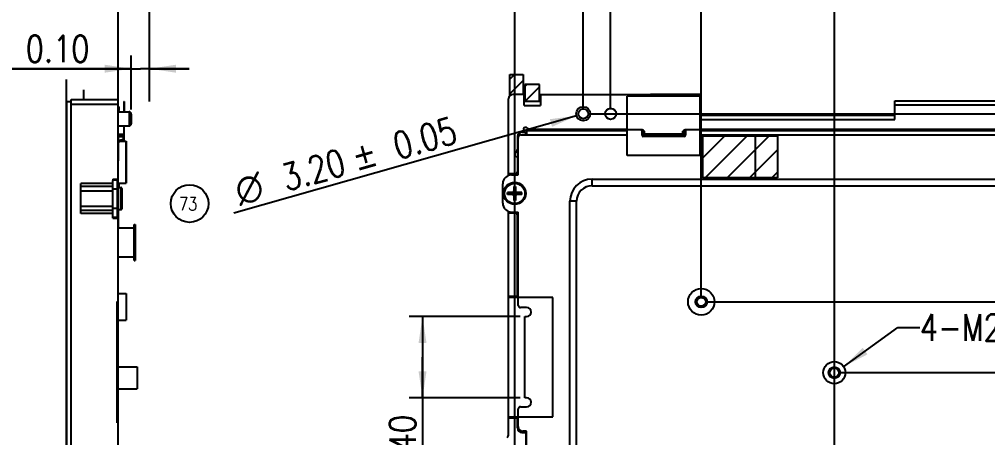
# Model space of a CAD drawing. Header units: millimetres. Extents: x 0 to 1189, y 0 to 841.
# Drawn here: x 586.8 to 805.8, y 422.4 to 517 of the extents above; entities that cross this region are included whole.
import ezdxf
from ezdxf.enums import TextEntityAlignment as Align

# ---------------------------------------------------------------- set-up
doc = ezdxf.new("R2010")
doc.units = ezdxf.units.MM
doc.header["$LTSCALE"] = 65.395
doc.layers.get('0').update_dxf_attribs({"linetype": 'CONTINUOUS'})
doc.styles.get("Standard").update_dxf_attribs({"font": 'SIMPLEX.SHX', "width": 0.8})
doc.styles.add('TEXTSTYLE_1', font='gdt', dxfattribs={"width": 0.8})
doc.dimstyles.new('DIMSTYLE_1', dxfattribs={"dimtxt": 6, "dimasz": 6, "dimexe": 3, "dimexo": 1, "dimgap": 1.5, "dimtad": 1, "dimzin": 0, "dimdsep": 46, "dimtxsty": 'STANDARD', "dimblk": '_FILLED', "dimblk1": '_FILLED', "dimblk2": '_FILLED', "dimcen": 0.09, "dimadec": 0, "dimazin": 0, "dimtol": 1, "dimtp": 0.15, "dimtm": 0.15, "dimtfac": 1, "dimtofl": 0, "dimtmove": 0, "dimatfit": 3, "dimldrblk": '_FILLED', "dimfxl": 1, "dimtolj": 1, "dimtzin": 0, "dimarcsym": 0})
doc.dimstyles.new('DIMSTYLE_2', dxfattribs={"dimtxt": 6, "dimasz": 6, "dimexe": 3, "dimexo": 1, "dimgap": 1.5, "dimtad": 1, "dimzin": 0, "dimdsep": 46, "dimtxsty": 'STANDARD', "dimblk": '_FILLED', "dimblk1": '_FILLED', "dimblk2": '_FILLED', "dimcen": 0.09, "dimadec": 0, "dimazin": 0, "dimtol": 1, "dimtp": 0.1, "dimtm": 0.1, "dimtfac": 1, "dimtofl": 0, "dimtmove": 0, "dimatfit": 3, "dimldrblk": '_FILLED', "dimfxl": 1, "dimtolj": 1, "dimtzin": 0, "dimarcsym": 0})
doc.dimstyles.new('DIMSTYLE_3', dxfattribs={"dimtxt": 6, "dimasz": 6, "dimexe": 3, "dimexo": 1, "dimgap": 1.5, "dimtad": 1, "dimzin": 0, "dimdsep": 46, "dimtxsty": 'STANDARD', "dimblk": '_FILLED', "dimblk1": '_FILLED', "dimblk2": '_FILLED', "dimcen": 0.09, "dimadec": 0, "dimazin": 0, "dimtp": 0.01, "dimtm": 0.01, "dimtfac": 1, "dimtofl": 0, "dimtmove": 0, "dimatfit": 3, "dimldrblk": '_FILLED', "dimfxl": 1, "dimtolj": 1, "dimtzin": 0, "dimarcsym": 0})
doc.dimstyles.new('DIMSTYLE_5', dxfattribs={"dimtxt": 6, "dimasz": 6, "dimexe": 3, "dimexo": 1, "dimtad": 1, "dimzin": 0, "dimdsep": 46, "dimtxsty": 'STANDARD', "dimblk": '_FILLED', "dimblk1": '_FILLED', "dimblk2": '_FILLED', "dimcen": 0.09, "dimadec": 0, "dimazin": 0, "dimtol": 1, "dimtp": 0.05, "dimtm": 0.05, "dimtfac": 1, "dimtofl": 0, "dimtmove": 0, "dimatfit": 2, "dimldrblk": '_FILLED', "dimfxl": 1, "dimtolj": 1, "dimtzin": 0, "dimarcsym": 0})
doc.dimstyles.get("Standard").update_dxf_attribs({"dimtxt": 6, "dimasz": 6, "dimexe": 3, "dimexo": 1, "dimtad": 1, "dimzin": 0, "dimdsep": 46, "dimtxsty": 'STANDARD', "dimblk": '_FILLED', "dimblk1": '_FILLED', "dimblk2": '_FILLED', "dimcen": 0.09, "dimadec": 0, "dimazin": 0, "dimtol": 1, "dimtp": 0.01, "dimtm": 0.01, "dimtfac": 1, "dimtofl": 0, "dimtmove": 0, "dimatfit": 3, "dimldrblk": '_FILLED', "dimfxl": 1, "dimtolj": 1, "dimtzin": 0, "dimarcsym": 0})

# ---------------------------------------------------------------- blocks, each defined once
blk = doc.blocks.new('_FILLED')
at = {"color": 0, "linetype": 'BYBLOCK'}
blk.add_solid([(0, 0), (-1, 0.15), (-1, -0.15)], dxfattribs=at)
blk = doc.blocks.new('*D10')
at = {"color": 2}
for p, q in [((698.87, 351.63), (698.87, 682.98)), ((1057.67, 294.33), (1057.67, 682.98)), ((698.87, 679.98), (878.27, 679.98)), ((1057.67, 679.98), (878.27, 679.98))]:
    blk.add_line(p, q, dxfattribs=at)
at = {"color": 2, "xscale": 6, "yscale": 6, "zscale": 6, "rotation": 180}
blk.add_blockref('_FILLED', (698.87, 679.98), dxfattribs=at)
at = {"color": 2, "xscale": 6, "yscale": 6, "zscale": 6}
blk.add_blockref('_FILLED', (1057.67, 679.98), dxfattribs=at)
at = {"color": 2, "width": 0.8}
for s, p in [('2-', (850.77, 681.48)), ('358.80', (869.97, 681.48)), ('0.15', (900.97, 681.48))]:
    blk.add_text(s, height=6, dxfattribs=at).set_placement(p, align=Align.CENTER)
at = {"color": 2, "style": 'TEXTSTYLE_1'}
blk.add_text('`', height=6, dxfattribs=at).set_placement((887.87, 681.48), align=Align.CENTER)
blk = doc.blocks.new('*D16')
at = {"color": 2}
for p, q in [((771.17, 415.13), (771.17, 634.98)), ((1057.67, 294.33), (1057.67, 634.98)), ((771.17, 631.98), (914.42, 631.98)), ((1057.67, 631.98), (914.42, 631.98))]:
    blk.add_line(p, q, dxfattribs=at)
at = {"color": 2, "xscale": 6, "yscale": 6, "zscale": 6, "rotation": 180}
blk.add_blockref('_FILLED', (771.17, 631.98), dxfattribs=at)
at = {"color": 2, "xscale": 6, "yscale": 6, "zscale": 6}
blk.add_blockref('_FILLED', (1057.67, 631.98), dxfattribs=at)
at = {"color": 2, "width": 0.8}
for s, p in [('2-', (886.92, 633.48)), ('286.50', (906.12, 633.48)), ('0.15', (937.12, 633.48))]:
    blk.add_text(s, height=6, dxfattribs=at).set_placement(p, align=Align.CENTER)
at = {"color": 2, "style": 'TEXTSTYLE_1'}
blk.add_text('`', height=6, dxfattribs=at).set_placement((924.02, 633.48), align=Align.CENTER)
blk = doc.blocks.new('*D17')
at = {"color": 2}
for p, q in [((741.07, 454.15), (741.07, 646.98)), ((1057.67, 294.33), (1057.67, 646.98)), ((741.07, 643.98), (899.37, 643.98)), ((1057.67, 643.98), (899.37, 643.98))]:
    blk.add_line(p, q, dxfattribs=at)
at = {"color": 2, "xscale": 6, "yscale": 6, "zscale": 6, "rotation": 180}
blk.add_blockref('_FILLED', (741.07, 643.98), dxfattribs=at)
at = {"color": 2, "xscale": 6, "yscale": 6, "zscale": 6}
blk.add_blockref('_FILLED', (1057.67, 643.98), dxfattribs=at)
at = {"color": 2, "width": 0.8}
for s, p in [('316.60', (886.27, 645.48)), ('0.15', (917.27, 645.48))]:
    blk.add_text(s, height=6, dxfattribs=at).set_placement(p, align=Align.CENTER)
at = {"color": 2, "style": 'TEXTSTYLE_1'}
blk.add_text('`', height=6, dxfattribs=at).set_placement((904.17, 645.48), align=Align.CENTER)
blk = doc.blocks.new('*D18')
at = {"color": 2}
for p, q in [((714.37, 496.63), (714.37, 670.98)), ((1057.67, 294.33), (1057.67, 670.98)), ((714.37, 667.98), (886.02, 667.98)), ((1057.67, 667.98), (886.02, 667.98))]:
    blk.add_line(p, q, dxfattribs=at)
at = {"color": 2, "xscale": 6, "yscale": 6, "zscale": 6, "rotation": 180}
blk.add_blockref('_FILLED', (714.37, 667.98), dxfattribs=at)
at = {"color": 2, "xscale": 6, "yscale": 6, "zscale": 6}
blk.add_blockref('_FILLED', (1057.67, 667.98), dxfattribs=at)
at = {"color": 2, "width": 0.8}
for s, p in [('343.30', (872.92, 669.48)), ('0.15', (903.92, 669.48))]:
    blk.add_text(s, height=6, dxfattribs=at).set_placement(p, align=Align.CENTER)
at = {"color": 2, "style": 'TEXTSTYLE_1'}
blk.add_text('`', height=6, dxfattribs=at).set_placement((890.82, 669.48), align=Align.CENTER)
blk = doc.blocks.new('*D19')
at = {"color": 2}
for p, q in [((720.57, 496.63), (720.57, 658.98)), ((1057.67, 294.33), (1057.67, 658.98)), ((720.57, 655.98), (889.12, 655.98)), ((1057.67, 655.98), (889.12, 655.98))]:
    blk.add_line(p, q, dxfattribs=at)
at = {"color": 2, "xscale": 6, "yscale": 6, "zscale": 6, "rotation": 180}
blk.add_blockref('_FILLED', (720.57, 655.98), dxfattribs=at)
at = {"color": 2, "xscale": 6, "yscale": 6, "zscale": 6}
blk.add_blockref('_FILLED', (1057.67, 655.98), dxfattribs=at)
at = {"color": 2, "width": 0.8}
for s, p in [('337.10', (876.02, 657.48)), ('0.15', (907.02, 657.48))]:
    blk.add_text(s, height=6, dxfattribs=at).set_placement(p, align=Align.CENTER)
at = {"color": 2, "style": 'TEXTSTYLE_1'}
blk.add_text('`', height=6, dxfattribs=at).set_placement((893.92, 657.48), align=Align.CENTER)
blk = doc.blocks.new('*D26')
at = {"color": 6}
for p, q in [((772.17, 437.13), (1120.67, 437.13)), ((1117.67, 437.13), (1117.67, 359.13)), ((1117.67, 281.13), (1117.67, 359.13)), ((1058.57, 281.13), (1120.67, 281.13))]:
    blk.add_line(p, q, dxfattribs=at)
at = {"color": 6, "xscale": 6, "yscale": 6, "zscale": 6}
for p, rotation in [((1117.67, 437.13), 90), ((1117.67, 281.13), 270)]:
    blk.add_blockref('_FILLED', p, dxfattribs=dict(at, rotation=rotation))
at = {"color": 6, "width": 0.8}
for s, p in [('0.15', (1116.17, 381.83)), ('156.00', (1116.17, 350.83)), ('2-', (1116.17, 331.63))]:
    blk.add_text(s, height=6, rotation=90, dxfattribs=at).set_placement(p, align=Align.CENTER)
at = {"color": 6, "style": 'TEXTSTYLE_1'}
blk.add_text('`', height=6, rotation=90, dxfattribs=at).set_placement((1116.17, 368.73), align=Align.CENTER)
blk = doc.blocks.new('*D27')
at = {"color": 6}
for p, q in [((742.07, 453.15), (1132.67, 453.15)), ((1129.67, 453.15), (1129.67, 367.14)), ((1129.67, 281.13), (1129.67, 367.14)), ((1058.57, 281.13), (1132.67, 281.13))]:
    blk.add_line(p, q, dxfattribs=at)
at = {"color": 6, "xscale": 6, "yscale": 6, "zscale": 6}
for p, rotation in [((1129.67, 453.15), 90), ((1129.67, 281.13), 270)]:
    blk.add_blockref('_FILLED', p, dxfattribs=dict(at, rotation=rotation))
at = {"color": 6, "width": 0.8}
for s, p in [('0.15', (1128.17, 389.84)), ('172.02', (1128.17, 358.84)), ('4-', (1128.17, 339.64))]:
    blk.add_text(s, height=6, rotation=90, dxfattribs=at).set_placement(p, align=Align.CENTER)
at = {"color": 6, "style": 'TEXTSTYLE_1'}
blk.add_text('`', height=6, rotation=90, dxfattribs=at).set_placement((1128.17, 376.74), align=Align.CENTER)
blk = doc.blocks.new('*D28')
at = {"color": 6}
for p, q in [((715.37, 495.63), (1156.67, 495.63)), ((1153.67, 495.63), (1153.67, 388.38)), ((1153.67, 281.13), (1153.67, 388.38)), ((1058.57, 281.13), (1156.67, 281.13))]:
    blk.add_line(p, q, dxfattribs=at)
at = {"color": 6, "xscale": 6, "yscale": 6, "zscale": 6}
for p, rotation in [((1153.67, 495.63), 90), ((1153.67, 281.13), 270)]:
    blk.add_blockref('_FILLED', p, dxfattribs=dict(at, rotation=rotation))
at = {"color": 6, "width": 0.8}
for s, p in [('0.15', (1152.17, 411.08)), ('214.50', (1152.17, 380.08)), ('6-', (1152.17, 360.88))]:
    blk.add_text(s, height=6, rotation=90, dxfattribs=at).set_placement(p, align=Align.CENTER)
at = {"color": 6, "style": 'TEXTSTYLE_1'}
blk.add_text('`', height=6, rotation=90, dxfattribs=at).set_placement((1152.17, 397.98), align=Align.CENTER)
blk = doc.blocks.new('*D40')
at = {"color": 2}
for p, q in [((609.13, 293.18), (609.13, 529.09)), ((616.23, 499.83), (616.23, 529.09)), ((609.13, 526.09), (600.13, 526.09)), ((600.13, 526.09), (612.68, 526.09)), ((685.48, 526.09), (612.68, 526.09)), ((616.23, 526.09), (685.48, 526.09))]:
    blk.add_line(p, q, dxfattribs=at)
at = {"color": 2, "xscale": 6, "yscale": 6, "zscale": 6}
blk.add_blockref('_FILLED', (609.13, 526.09), dxfattribs=at)
at = {"color": 2, "xscale": 6, "yscale": 6, "zscale": 6, "rotation": 180}
blk.add_blockref('_FILLED', (616.23, 526.09), dxfattribs=at)
at = {"color": 2, "width": 0.8}
for s, p in [('14-', (625.68, 527.59)), ('7.10', (640.08, 527.59)), ('0.10', (666.28, 527.59))]:
    blk.add_text(s, height=6, dxfattribs=at).set_placement(p)
at = {"color": 2, "style": 'TEXTSTYLE_1'}
blk.add_text('`', height=6, dxfattribs=at).set_placement((659.28, 527.59))
blk = doc.blocks.new('*D42')
at = {"color": 2}
blk.add_line((712.83, 495.19), (635.31, 473.15), dxfattribs=at)
at = {"color": 2, "xscale": 6, "yscale": 6, "zscale": 6, "rotation": 15.8716497313}
blk.add_blockref('_FILLED', (712.83, 495.19), dxfattribs=at)
at = {"color": 2, "width": 0.8}
for s, p in [('0.05', (686.26, 489.2)), ('3.20', (661.06, 482.03))]:
    blk.add_text(s, height=6, rotation=15.8716, dxfattribs=at).set_placement(p, align=Align.RIGHT)
at = {"color": 2, "style": 'TEXTSTYLE_1'}
for s, p in [('`', (667.79, 483.95)), ('n', (642.59, 476.78))]:
    blk.add_text(s, height=6, rotation=15.8716, dxfattribs=at).set_placement(p, align=Align.RIGHT)
blk = doc.blocks.new('*D44')
at = {"color": 2}
for p, q in [((612.13, 496.58), (612.13, 508.82)), ((616.23, 498.43), (616.23, 508.82)), ((612.13, 505.82), (547.65, 505.82)), ((547.65, 505.82), (614.18, 505.82)), ((625.23, 505.82), (614.18, 505.82)), ((616.23, 505.82), (625.23, 505.82))]:
    blk.add_line(p, q, dxfattribs=at)
at = {"color": 2, "xscale": 6, "yscale": 6, "zscale": 6}
blk.add_blockref('_FILLED', (612.13, 505.82), dxfattribs=at)
at = {"color": 2, "xscale": 6, "yscale": 6, "zscale": 6, "rotation": 180}
blk.add_blockref('_FILLED', (616.23, 505.82), dxfattribs=at)
at = {"color": 2, "width": 0.8}
for s, p in [('2-', (557.25, 507.32)), ('4.10', (576.45, 507.32)), ('0.10', (602.65, 507.32))]:
    blk.add_text(s, height=6, dxfattribs=at).set_placement(p, align=Align.RIGHT)
at = {"color": 2, "style": 'TEXTSTYLE_1'}
blk.add_text('`', height=6, dxfattribs=at).set_placement((583.45, 507.32), align=Align.RIGHT)
blk = doc.blocks.new('*D47')
at = {"color": 2}
for p, q in [((700.12, 449.83), (675.01, 449.83)), ((678.01, 449.83), (678.01, 440.63)), ((678.01, 431.43), (678.01, 440.63)), ((678.01, 440.63), (678.01, 403.58)), ((700.12, 431.43), (675.01, 431.43))]:
    blk.add_line(p, q, dxfattribs=at)
at = {"color": 2, "xscale": 6, "yscale": 6, "zscale": 6}
for p, rotation in [((678.01, 449.83), 90), ((678.01, 431.43), 270)]:
    blk.add_blockref('_FILLED', p, dxfattribs=dict(at, rotation=rotation))
at = {"color": 2, "width": 0.8}
blk.add_text('18.40', height=6, rotation=90, dxfattribs=at).set_placement((676.51, 427.58), align=Align.RIGHT)
blk = doc.blocks.new('TK_SYMBOL_BL30', base_point=(625.32, 475.35))
at = {"color": 4}
blk.add_circle((625.32, 475.35), 4.25, dxfattribs=at)
at = {"color": 4, "width": 0.8}
blk.add_text('73', height=3, dxfattribs=at).set_placement((622.93, 473.8))

msp = doc.modelspace()

# ---------------------------------------------------------------- linework, layer by layer
at = {"color": 2}
for p, q in [((697.768, 503.487), (698.81, 504.529)), ((697.768, 500.124), (700.768, 503.124)), ((701.168, 501.818), (701.579, 502.229)), ((701.192, 498.479), (704.468, 501.755)), ((746.372, 490.629), (741.328, 485.584)), ((751.417, 490.629), (741.917, 481.129)), ((756.461, 490.629), (746.961, 481.129)), ((758.328, 487.451), (752.006, 481.129)), ((758.328, 482.406), (757.05, 481.129))]:
    msp.add_line(p, q, dxfattribs=at)
at = {"color": 4}
for p, q in [((697.768, 499.691), (697.768, 504.529)), ((697.768, 504.529), (700.768, 504.529)), ((700.768, 504.529), (700.768, 499.979)), ((597.446, 280.079), (597.446, 503.379)), ((701.168, 502.229), (701.168, 498.479)), ((704.468, 502.229), (701.168, 502.229)), ((704.468, 498.479), (704.468, 502.229)), ((601.326, 501.079), (601.326, 498.829)), ((610.976, 479.979), (610.976, 489.479)), ((741.328, 481.129), (741.328, 490.629)), ((741.328, 490.629), (758.328, 490.629)), ((758.328, 490.629), (758.328, 481.129)), ((758.328, 481.129), (741.328, 481.129)), ((612.772, 469.474), (612.772, 469.124)), ((612.772, 468.974), (612.772, 468.624)), ((612.772, 468.474), (612.772, 468.124)), ((612.772, 467.974), (612.772, 467.624)), ((612.772, 467.474), (612.772, 467.124)), ((612.772, 466.974), (612.772, 466.624)), ((612.772, 466.474), (612.772, 466.124)), ((612.772, 465.974), (612.772, 465.624)), ((612.772, 465.474), (612.772, 465.124)), ((612.772, 464.974), (612.772, 464.624)), ((612.772, 464.474), (612.772, 464.124)), ((612.772, 463.974), (612.772, 463.624))]:
    msp.add_line(p, q, dxfattribs=at)
at = {"color": 7}
for p, q in [((700.968, 499.979), (698.468, 499.979)), ((700.968, 497.479), (700.968, 499.979)), ((704.668, 499.979), (704.668, 497.479)), ((704.668, 499.979), (729.568, 499.979)), ((724.318, 486.179), (724.318, 499.579)), ((740.818, 499.579), (724.318, 499.579)), ((729.568, 499.579), (729.568, 499.979)), ((735.568, 499.979), (729.568, 499.979)), ((735.568, 499.579), (735.568, 499.979)), ((740.828, 499.979), (735.568, 499.979)), ((740.818, 486.179), (740.818, 499.579)), ((740.828, 494.329), (740.828, 499.979)), ((597.446, 498.379), (597.446, 280.079)), ((597.446, 498.379), (598.546, 498.379)), ((598.546, 279.979), (598.546, 498.829)), ((598.546, 498.829), (609.126, 498.829)), ((598.546, 497.829), (609.126, 497.829)), ((609.126, 480.879), (609.126, 498.829)), ((610.426, 498.429), (610.426, 496.079)), ((610.426, 498.429), (610.526, 498.429)), ((610.526, 498.429), (610.526, 496.079)), ((697.468, 481.69), (697.468, 498.979)), ((700.968, 498.479), (704.668, 498.479)), ((700.968, 497.479), (704.668, 497.479)), ((784.828, 494.329), (784.828, 498.579)), ((784.828, 498.579), (843.818, 498.579)), ((821.536, 497.579), (784.828, 497.579)), ((609.126, 497.029), (609.376, 497.029)), ((609.126, 496.429), (609.376, 496.429)), ((609.126, 496.079), (611.626, 496.079)), ((609.376, 496.429), (609.376, 497.029)), ((611.626, 496.079), (611.626, 492.879)), ((612.126, 495.579), (612.126, 493.379)), ((740.828, 495.329), (784.828, 495.329)), ((609.126, 492.879), (611.626, 492.879)), ((610.426, 492.879), (610.426, 490.929)), ((610.526, 489.479), (610.526, 492.879)), ((740.828, 494.329), (784.828, 494.329)), ((610.426, 490.929), (609.126, 490.929)), ((609.226, 485.029), (609.226, 490.829)), ((610.526, 490.829), (609.226, 490.829)), ((700.168, 490.879), (724.318, 490.879)), ((700.468, 491.479), (701.223, 491.479)), ((701.568, 491.879), (701.568, 490.879)), ((701.568, 491.879), (724.318, 491.879)), ((724.318, 492.079), (702.486, 492.079)), ((727.687, 491.979), (724.318, 491.979)), ((727.668, 490.771), (727.668, 491.679)), ((727.668, 491.679), (728.206, 491.679)), ((727.668, 490.771), (727.914, 491.017)), ((727.914, 491.679), (727.914, 491.017)), ((737.221, 491.017), (727.914, 491.017)), ((727.96, 490.479), (728.206, 490.725)), ((728.206, 490.725), (728.206, 491.679)), ((736.929, 490.725), (728.206, 490.725)), ((736.942, 491.691), (736.929, 491.679)), ((736.929, 490.725), (736.929, 491.679)), ((736.929, 491.679), (737.468, 491.679)), ((737.175, 490.479), (736.929, 490.725)), ((737.221, 491.017), (737.221, 491.679)), ((737.468, 490.771), (737.221, 491.017)), ((740.818, 491.979), (737.449, 491.979)), ((737.468, 491.679), (737.468, 490.771)), ((827.318, 492.079), (740.818, 492.079)), ((740.818, 491.879), (827.318, 491.879)), ((740.818, 490.879), (827.318, 490.879)), ((609.226, 490.529), (610.526, 490.529)), ((609.226, 489.621), (610.294, 489.867)), ((609.226, 489.329), (610.294, 489.575)), ((609.876, 489.479), (610.976, 489.479)), ((610.093, 489.529), (610.526, 489.529)), ((610.294, 490.529), (610.294, 489.867)), ((610.526, 489.867), (610.294, 489.867)), ((610.294, 489.529), (610.294, 489.479)), ((610.526, 489.829), (610.524, 489.829)), ((610.976, 489.479), (610.976, 479.979)), ((699.468, 490.479), (699.468, 487.547)), ((699.668, 481.829), (699.668, 490.379)), ((737.175, 490.479), (727.96, 490.479)), ((741.328, 490.629), (741.328, 481.129)), ((753.328, 490.629), (741.328, 490.629)), ((753.328, 481.129), (753.328, 490.629)), ((609.126, 485.029), (609.226, 485.029)), ((699.468, 485.929), (699.468, 482.529)), ((699.668, 485.929), (699.468, 485.929)), ((699.668, 484.929), (699.468, 484.929)), ((740.818, 486.179), (724.318, 486.179)), ((698.968, 482.029), (697.468, 482.029)), ((600.746, 473.065), (600.746, 479.893)), ((607.976, 479.893), (600.746, 479.893)), ((607.976, 480.879), (607.976, 480.54)), ((607.976, 480.879), (609.126, 480.879)), ((607.976, 480.679), (608.976, 480.679)), ((608.976, 472.079), (608.976, 480.879)), ((608.976, 479.979), (610.976, 479.979)), ((609.276, 479.979), (609.276, 478.979)), ((696.168, 475.429), (696.168, 479.829)), ((698.168, 481.829), (699.668, 481.829)), ((716.368, 479.379), (716.368, 480.879)), ((716.368, 480.879), (1038.768, 480.879)), ((741.328, 481.129), (753.328, 481.129)), ((607.976, 479.186), (600.746, 479.186)), ((607.976, 478.179), (600.746, 478.179)), ((607.976, 478.679), (608.976, 478.679)), ((609.176, 478.979), (609.176, 469.799)), ((609.176, 478.979), (609.776, 478.979)), ((609.776, 478.979), (609.776, 473.979)), ((609.976, 478.779), (609.976, 474.179)), ((697.268, 477.429), (697.268, 477.829)), ((698.368, 477.829), (697.268, 477.829)), ((698.399, 477.429), (698.399, 477.829)), ((699.336, 477.829), (698.399, 477.829)), ((698.668, 479.229), (698.668, 478.129)), ((699.068, 479.229), (698.668, 479.229)), ((698.668, 477.16), (698.668, 478.097)), ((699.068, 478.097), (698.668, 478.097)), ((698.668, 477.829), (698.868, 477.629)), ((698.868, 477.629), (698.668, 477.429)), ((698.868, 477.629), (699.068, 477.829)), ((699.068, 477.429), (698.868, 477.629)), ((699.068, 479.229), (699.068, 478.129)), ((699.068, 477.16), (699.068, 478.097)), ((699.336, 477.429), (699.336, 477.829)), ((700.468, 477.829), (699.368, 477.829)), ((700.468, 477.429), (700.468, 477.829)), ((716.368, 479.379), (1038.768, 479.379)), ((698.368, 477.429), (697.268, 477.429)), ((698.399, 477.429), (699.336, 477.429)), ((699.068, 477.16), (698.668, 477.16)), ((698.668, 477.129), (698.668, 476.029)), ((699.068, 476.029), (698.668, 476.029)), ((699.068, 477.129), (699.068, 476.029)), ((700.468, 477.429), (699.368, 477.429)), ((711.368, 300.029), (711.368, 475.879)), ((712.868, 475.879), (711.368, 475.879)), ((712.868, 300.029), (712.868, 475.879)), ((600.746, 474.779), (607.976, 474.779)), ((607.976, 473.772), (600.746, 473.772)), ((607.976, 474.279), (608.976, 474.279)), ((609.176, 473.979), (609.776, 473.979)), ((697.468, 423.176), (697.468, 473.568)), ((697.468, 473.229), (698.968, 473.229)), ((698.168, 473.429), (699.668, 473.429)), ((699.668, 452.329), (699.668, 473.429)), ((607.976, 473.065), (600.746, 473.065)), ((607.976, 472.079), (607.976, 472.418)), ((607.976, 472.279), (608.976, 472.279)), ((607.976, 472.079), (609.126, 472.079)), ((609.126, 453.179), (609.126, 472.079)), ((699.468, 454.129), (699.468, 472.729)), ((612.772, 470.599), (612.972, 470.599)), ((612.772, 470.399), (612.972, 470.399)), ((612.972, 469.999), (612.772, 469.999)), ((612.772, 469.799), (612.972, 469.799)), ((612.772, 469.599), (612.972, 469.599)), ((612.972, 470.599), (612.972, 462.499)), ((612.772, 463.499), (612.972, 463.499)), ((612.772, 463.299), (612.972, 463.299)), ((612.972, 463.099), (612.772, 463.099)), ((612.772, 462.699), (612.972, 462.699)), ((612.772, 462.499), (612.972, 462.499)), ((609.126, 454.999), (610.976, 454.999)), ((610.976, 454.999), (610.976, 448.999)), ((699.468, 454.329), (697.468, 454.329)), ((707.468, 454.129), (697.468, 454.129)), ((707.468, 427.129), (707.468, 454.129)), ((608.926, 425.779), (608.926, 453.179)), ((609.126, 453.179), (608.926, 453.179)), ((608.976, 425.779), (608.976, 453.179)), ((608.976, 452.979), (609.076, 452.979)), ((609.076, 452.979), (609.076, 425.979)), ((701.568, 451.829), (700.168, 451.829)), ((701.118, 431.429), (701.118, 449.829)), ((701.118, 449.829), (701.568, 449.829)), ((609.076, 448.999), (610.976, 448.999)), ((609.076, 438.479), (613.476, 438.479)), ((613.476, 438.479), (613.476, 433.479)), ((609.076, 433.479), (613.476, 433.479)), ((700.168, 429.429), (701.568, 429.429)), ((701.568, 431.429), (701.118, 431.429)), ((699.668, 424.929), (699.668, 428.929)), ((609.126, 425.779), (608.926, 425.779)), ((608.976, 425.979), (609.076, 425.979)), ((609.126, 415.179), (609.126, 425.779)), ((697.468, 427.129), (707.468, 427.129)), ((697.468, 426.929), (699.468, 426.929)), ((699.468, 424.629), (699.468, 427.129)), ((700.468, 423.629), (701.368, 423.629)), ((701.568, 423.929), (700.668, 423.929)), ((701.368, 423.929), (701.368, 417.329)), ((701.568, 417.329), (701.568, 423.929))]:
    msp.add_line(p, q, dxfattribs=at)
at = {"color": 3}
for p, q in [((607.976, 472.418), (607.976, 480.54)), ((609.176, 479.979), (609.176, 478.979)), ((612.772, 469.799), (609.126, 469.799)), ((612.772, 462.499), (612.772, 470.599)), ((609.126, 463.299), (612.772, 463.299))]:
    msp.add_line(p, q, dxfattribs=at)
at = {"color": 7}
for centre, radius in [((714.368, 495.629), 1.6), ((714.368, 495.629), 1.1), ((720.568, 495.629), 1.25), ((698.868, 477.629), 2.5), ((698.868, 477.629), 2.3), ((741.068, 453.149), 3), ((741.068, 453.149), 1.3), ((741.068, 453.149), 1), ((771.168, 437.129), 2.5), ((771.168, 437.129), 1.3), ((771.168, 437.129), 1)]:
    msp.add_circle(centre, radius, dxfattribs=at)
for centre, radius, start, end in [((698.468, 498.979), 1, 90, 180), ((609.176, 497.029), 0.2, 0, 90), ((609.176, 496.429), 0.2, 270, 360), ((611.626, 495.579), 0.5, 0, 90), ((611.626, 493.379), 0.5, 270, 360), ((700.468, 490.479), 1, 90, 180), ((700.168, 490.379), 0.5, 90, 180), ((701.368, 492.079), 0.5, 41.81031, 228.18969), ((700.368, 490.961), 1, 0.87584, 48.18969), ((700.868, 490.979), 0.5, 347.53726, 359.68351), ((702.486, 493.079), 1, 221.81031, 270), ((727.687, 491.578), 0.401, 89.68344, 89.99992), ((728.208, 491.032), 0.295, 182.89469, 183.77033), ((736.914, 491.019), 0.295, 272.89469, 273.7732), ((610.226, 489.867), 0.3, 282.99462, 360), ((611.61, 489.529), 1.316, 177.98174, 180.00765), ((700.468, 489.479), 1, 144.62133, 180), ((699.468, 486.429), 0.5, 131.81031, 270), ((698.468, 487.547), 1, 311.81031, 360), ((698.968, 482.529), 0.5, 270, 360), ((698.168, 479.829), 2, 90, 180), ((716.368, 475.879), 5, 90, 180), ((609.776, 478.779), 0.2, 0, 90), ((716.368, 475.879), 3.5, 90, 180), ((698.168, 475.429), 2, 180, 270), ((609.776, 474.179), 0.2, 270, 360), ((698.968, 472.729), 0.5, 0, 90), ((700.168, 452.329), 0.5, 180, 270), ((701.568, 450.829), 1, 270, 90), ((700.168, 428.929), 0.5, 90, 180), ((701.568, 430.429), 1, 270, 90), ((696.468, 423.176), 1, 313.29181, 360), ((700.468, 424.629), 1, 180, 270), ((700.668, 424.929), 1, 180, 270)]:
    msp.add_arc(centre, radius, start, end, dxfattribs=at)
for centre, major_axis, ratio, start_param, end_param in [((727.36, 491.679), (0.308, 0), 0.9743912, 0, 1.5707963), ((727.976, 490.787), (0.223, 0.223), 0.9506542, -3.9016991, -2.3814862), ((737.16, 490.787), (-0.223, 0.223), 0.9506542, -3.9016991, -2.3814862), ((737.776, 491.679), (0.308, 0), 0.9743912, 1.5707963, 3.1415927), ((698.361, 478.135), (-0.219, 0.219), 0.9790591, 2.3667754, 3.91641), ((699.374, 478.135), (0.219, 0.219), 0.9790591, 2.3667754, 3.91641), ((698.361, 477.122), (-0.219, -0.219), 0.9790591, 2.3667754, 3.91641), ((699.374, 477.122), (0.219, -0.219), 0.9790591, 2.3667754, 3.91641)]:
    msp.add_ellipse(centre, major_axis=major_axis, ratio=ratio, start_param=start_param, end_param=end_param, dxfattribs=at)
for points, knots in [([(610.361, 490.829), (610.36, 490.829), (610.358, 490.829), (610.355, 490.827), (610.351, 490.826), (610.348, 490.823), (610.345, 490.82), (610.342, 490.816), (610.339, 490.811), (610.334, 490.804), (610.329, 490.793), (610.324, 490.778), (610.318, 490.76), (610.313, 490.74), (610.309, 490.719), (610.305, 490.695), (610.302, 490.67), (610.298, 490.634), (610.295, 490.587), (610.294, 490.548), (610.294, 490.529)], [0, 0, 0, 0, 0.0104624, 0.021382, 0.0331587, 0.0461064, 0.0604524, 0.0763527, 0.093909, 0.1131831, 0.1569776, 0.2077725, 0.2653563, 0.3293639, 0.3993165, 0.4746454, 0.5547091, 0.6388065, 0.8160525, 1, 1, 1, 1]), ([(727.622, 491.979), (727.631, 491.979), (727.65, 491.978), (727.679, 491.974), (727.707, 491.966), (727.734, 491.956), (727.76, 491.944), (727.784, 491.929), (727.808, 491.911), (727.836, 491.885), (727.866, 491.846), (727.894, 491.794), (727.91, 491.738), (727.914, 491.698), (727.914, 491.679)], [0, 0, 0, 0, 0.061727, 0.1234853, 0.1853053, 0.2472145, 0.3092372, 0.3713931, 0.4336966, 0.4961564, 0.6214001, 0.747225, 0.873493, 1, 1, 1, 1]), ([(728.206, 491.679), (728.17, 491.715), (728.116, 491.769), (728.038, 491.836), (727.976, 491.882), (727.91, 491.922), (727.852, 491.948), (727.803, 491.963), (727.765, 491.972), (727.727, 491.977), (727.702, 491.979), (727.689, 491.979)], [0, 0, 0, 0, 0.2500525, 0.3750725, 0.5000736, 0.6250499, 0.7499955, 0.8125003, 0.8750027, 0.9375027, 1, 1, 1, 1]), ([(728.206, 490.725), (728.197, 490.726), (728.179, 490.727), (728.152, 490.733), (728.125, 490.74), (728.09, 490.754), (728.049, 490.777), (728.005, 490.813), (727.969, 490.856), (727.945, 490.897), (727.931, 490.932), (727.923, 490.958), (727.917, 490.985), (727.915, 491.004), (727.914, 491.013)], [0, 0, 0, 0, 0.061733, 0.1237481, 0.1860263, 0.2485398, 0.3739945, 0.4998827, 0.6257884, 0.7512931, 0.8138417, 0.8761605, 0.9382201, 1, 1, 1, 1]), ([(737.221, 491.017), (737.221, 491.008), (737.219, 490.99), (737.214, 490.963), (737.206, 490.936), (737.193, 490.901), (737.17, 490.86), (737.134, 490.816), (737.09, 490.78), (737.05, 490.756), (737.015, 490.742), (736.988, 490.734), (736.961, 490.728), (736.943, 490.726), (736.934, 490.725)], [0, 0, 0, 0, 0.0617329, 0.123748, 0.1860262, 0.2485396, 0.3739942, 0.4998824, 0.625788, 0.7512927, 0.8138414, 0.8761602, 0.9382199, 1, 1, 1, 1]), ([(737.449, 491.979), (737.436, 491.979), (737.411, 491.978), (737.362, 491.971), (737.301, 491.955), (737.232, 491.925), (737.167, 491.888), (737.107, 491.844), (737.03, 491.779), (736.977, 491.727), (736.942, 491.691)], [0, 0, 0, 0, 0.0625047, 0.1250117, 0.2499383, 0.3748984, 0.4998874, 0.6249002, 0.7499314, 1, 1, 1, 1]), ([(737.221, 491.679), (737.221, 491.698), (737.225, 491.738), (737.242, 491.794), (737.269, 491.846), (737.3, 491.885), (737.328, 491.911), (737.351, 491.929), (737.376, 491.944), (737.402, 491.956), (737.429, 491.966), (737.457, 491.974), (737.485, 491.978), (737.504, 491.979), (737.514, 491.979)], [0, 0, 0, 0, 0.126507, 0.252775, 0.3785999, 0.5038436, 0.5663034, 0.6286069, 0.6907628, 0.7527855, 0.8146947, 0.8765147, 0.938273, 1, 1, 1, 1]), ([(610.294, 489.575), (610.295, 489.575), (610.297, 489.576), (610.3, 489.578), (610.303, 489.58), (610.305, 489.583), (610.307, 489.587), (610.309, 489.591), (610.311, 489.596), (610.314, 489.604), (610.316, 489.615), (610.318, 489.63), (610.319, 489.647), (610.32, 489.666), (610.319, 489.687), (610.318, 489.71), (610.316, 489.734), (610.312, 489.768), (610.305, 489.813), (610.298, 489.849), (610.294, 489.867)], [0, 0, 0, 0, 0.0103968, 0.021242, 0.032929, 0.0457671, 0.059982, 0.0757296, 0.0931128, 0.1121953, 0.1555613, 0.2058895, 0.2629999, 0.3265638, 0.3961426, 0.4712112, 0.551174, 0.6353769, 0.8136443, 1, 1, 1, 1])]:
    msp.add_open_spline(points, degree=3, knots=knots, dxfattribs=at)

# ---------------------------------------------------------------- block references
at = {"color": 2}
msp.add_blockref('TK_SYMBOL_BL30', (625.319, 475.346), dxfattribs=at)

# ---------------------------------------------------------------- texts
at = {"color": 2, "width": 0.8}
msp.add_text('4-M2 Standoff', height=6, dxfattribs=at).set_placement((790.533, 444.358))

# ---------------------------------------------------------------- dimensions: what is measured, and where the dimension line sits
at = {"color": 2}
for base, p1, p2, text, dimstyle, picture, middle in [((698.868, 679.979), (1057.668, 293.329), (698.868, 350.629), '2-<>', 'DIMSTYLE_1', '*D10', (878.268, 679.979)), ((771.168, 631.979), (1057.668, 293.329), (771.168, 414.129), '2-<>', 'DIMSTYLE_1', '*D16', (914.418, 631.979)), ((609.126, 526.09), (616.226, 498.829), (609.126, 292.179), '14-<>', 'DIMSTYLE_2', '*D40', (655.577, 526.09))]:
    dim = msp.add_linear_dim(base=base, p1=p1, p2=p2, angle=180, text=text, dimstyle=dimstyle, dxfattribs=at)
    dim.commit()
    dim.dimension.update_dxf_attribs({"geometry": picture, "text_midpoint": middle, "dimtype": 160})
for base, p1, p2, angle, dimstyle, picture, middle in [((714.368, 667.979), (1057.668, 293.329), (714.368, 495.629), 180, 'DIMSTYLE_1', '*D18', (886.018, 667.979)), ((720.568, 655.979), (1057.668, 293.329), (720.568, 495.629), 180, 'DIMSTYLE_1', '*D19', (889.118, 655.979)), ((741.068, 643.979), (1057.668, 293.329), (741.068, 453.149), 180, 'DIMSTYLE_1', '*D17', (899.368, 643.979)), ((678.005, 449.829), (701.118, 431.429), (701.118, 449.829), 90, 'DIMSTYLE_3', '*D47', (678.005, 416.178))]:
    dim = msp.add_linear_dim(base=base, p1=p1, p2=p2, angle=angle, dimstyle=dimstyle, dxfattribs=at)
    dim.commit()
    dim.dimension.update_dxf_attribs({"geometry": picture, "text_midpoint": middle, "dimtype": 160})
dim = msp.add_linear_dim(base=(616.226, 505.821), p1=(612.126, 495.579), p2=(616.226, 497.429), text='2-<>', dimstyle='DIMSTYLE_2', dxfattribs=at)
dim.commit()
dim.dimension.update_dxf_attribs({"geometry": '*D44', "text_midpoint": (575.147, 505.821), "dimtype": 160})
dim = msp.add_diameter_dim_2p(p1=(712.829, 495.191), p2=(715.907, 496.066), text='%%c<>', dimstyle='DIMSTYLE_5', override={"dimpost": '<>'}, dxfattribs=at)
dim.commit()
dim.dimension.update_dxf_attribs({"geometry": '*D42', "text_midpoint": (659.758, 484.78), "dimtype": 163})
at = {"color": 6}
for base, p2, text, picture, middle in [((1153.668, 495.629), (714.368, 495.629), '6-<>', '*D28', (1153.668, 388.379)), ((1129.668, 453.149), (741.068, 453.149), '4-<>', '*D27', (1129.668, 367.139)), ((1117.668, 437.129), (771.168, 437.129), '2-<>', '*D26', (1117.668, 359.129))]:
    dim = msp.add_linear_dim(base=base, p1=(1057.568, 281.129), p2=p2, angle=90, text=text, dimstyle='DIMSTYLE_1', dxfattribs=at)
    dim.commit()
    dim.dimension.update_dxf_attribs({"geometry": picture, "text_midpoint": middle, "dimtype": 160})

# ---------------------------------------------------------------- leaders
at = {"color": 2}
msp.add_leader([(773.271, 438.48), (785.533, 447.358), (790.533, 447.358)], dimstyle='STANDARD', override={"dimtad": 0}, dxfattribs=at)

doc.saveas('drawing.dxf')
